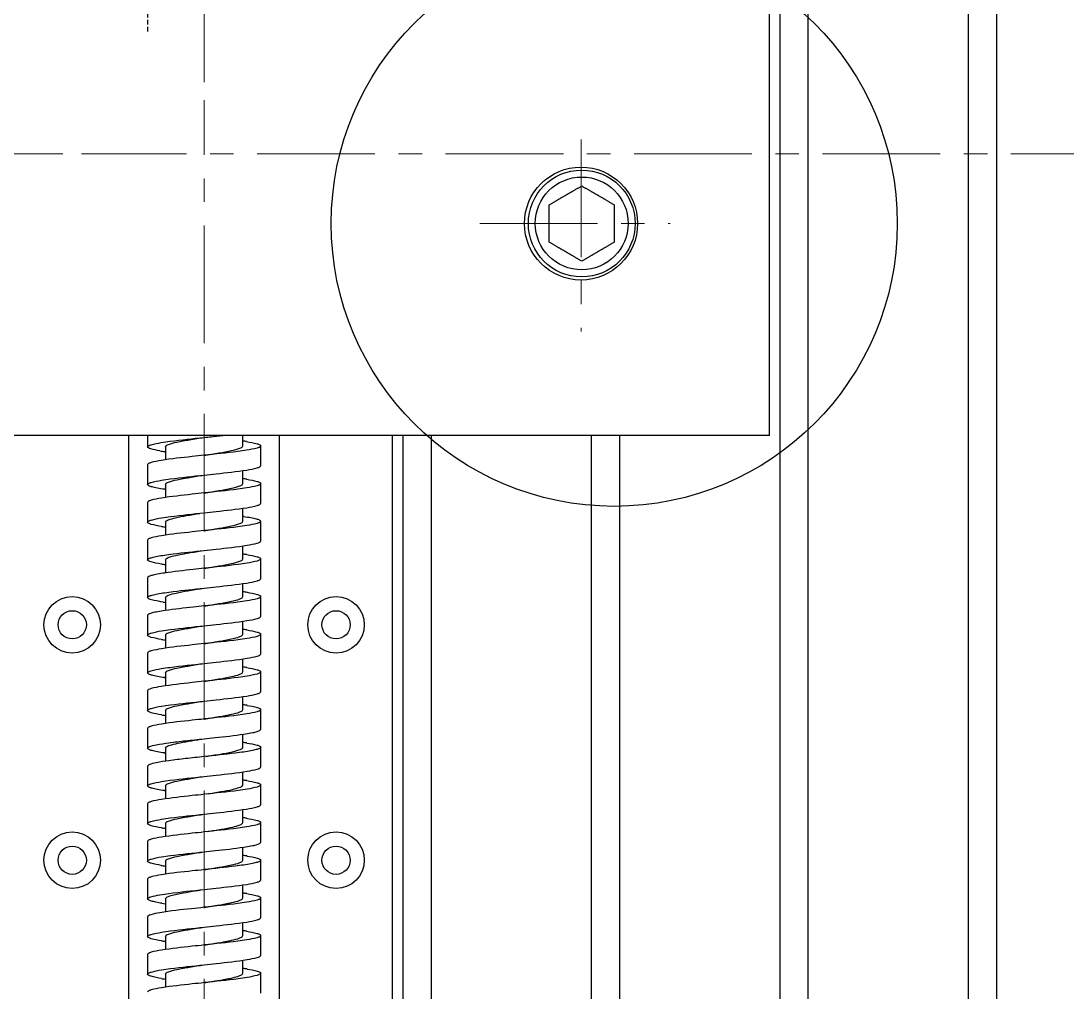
# Model space of a CAD drawing. Header units: inches. Extents: x -8900 to -5053, y -1814 to -15.
# Drawn here: x -8453.8 to -8342.7, y -1438.3 to -1335.1 of the extents above; entities that cross this region are included whole.
import ezdxf

# ---------------------------------------------------------------- set-up
doc = ezdxf.new("R2010")
doc.units = ezdxf.units.IN
doc.header["$LTSCALE"] = 2
doc.header["$MEASUREMENT"] = 0
doc.linetypes.add('CENTER', pattern=[2, 1.25, -0.25, 0.25, -0.25])
doc.linetypes.add('HIDDEN', pattern=[0.375, 0.25, -0.125])
doc.layers.add('02___PRT_ALL_AXES', color=7, linetype='Continuous')
doc.layers.add('duong tam', color=1, linetype='CENTER', lineweight=20)

msp = doc.modelspace()

# ---------------------------------------------------------------- linework, layer by layer
at = {"color": 7, "linetype": 'Continuous', "lineweight": 30}
for p, q in [((-8373.19, -1536.25), (-8373.19, -1162.25)), ((-8370.19, -1536.25), (-8370.19, -1162.25)), ((-8353.19, -1536.25), (-8353.19, -1162.25)), ((-8350.19, -1536.25), (-8350.19, -1162.25)), ((-8374.31, -1379.14), (-8374.31, -1334.14)), ((-8374.31, -1379.14), (-8504.31, -1379.14)), ((-8442.31, -1584.25), (-8442.31, -1379.14)), ((-8426.31, -1584.25), (-8426.31, -1379.14)), ((-8414.31, -1584.25), (-8414.31, -1379.14)), ((-8413.19, -1536.25), (-8413.19, -1379.14)), ((-8410.19, -1536.25), (-8410.19, -1379.14)), ((-8393.19, -1536.25), (-8393.19, -1379.14)), ((-8390.19, -1536.25), (-8390.19, -1379.14))]:
    msp.add_line(p, q, dxfattribs=at)
at = {"color": 7, "linetype": 'Continuous'}
for p, q in [((-8430.21, -1380.25), (-8430.21, -1379.14)), ((-8430.19, -1379.74), (-8430.19, -1379.14)), ((-8438.41, -1380.35), (-8438.41, -1381.74)), ((-8430.21, -1384.25), (-8430.21, -1382.87)), ((-8430.19, -1383.74), (-8430.19, -1382.87)), ((-8438.41, -1384.35), (-8438.41, -1385.74)), ((-8430.21, -1388.25), (-8430.21, -1386.87)), ((-8430.19, -1387.74), (-8430.19, -1386.87)), ((-8438.41, -1388.35), (-8438.41, -1389.74)), ((-8430.21, -1392.25), (-8430.21, -1390.87)), ((-8430.19, -1391.74), (-8430.19, -1390.87)), ((-8438.41, -1392.35), (-8438.41, -1393.74)), ((-8430.21, -1396.25), (-8430.21, -1394.87)), ((-8430.19, -1395.74), (-8430.19, -1394.87)), ((-8440.16, -1396.49), (-8440.31, -1396.35)), ((-8438.41, -1396.35), (-8438.41, -1397.73)), ((-8430.21, -1400.25), (-8430.21, -1398.87)), ((-8430.19, -1399.74), (-8430.19, -1398.87)), ((-8438.41, -1400.35), (-8438.41, -1401.74)), ((-8430.21, -1404.25), (-8430.21, -1402.87)), ((-8430.19, -1403.74), (-8430.19, -1402.87)), ((-8438.41, -1404.35), (-8438.41, -1405.74)), ((-8430.21, -1408.25), (-8430.21, -1406.87)), ((-8430.19, -1407.74), (-8430.19, -1406.87)), ((-8438.41, -1408.35), (-8438.41, -1409.74)), ((-8430.21, -1412.25), (-8430.21, -1410.87)), ((-8430.19, -1411.74), (-8430.19, -1410.86)), ((-8440.31, -1412.35), (-8440.16, -1412.21)), ((-8438.41, -1412.35), (-8438.3, -1412.21)), ((-8438.41, -1412.35), (-8438.41, -1413.73)), ((-8440.16, -1414.11), (-8440.31, -1414.25)), ((-8430.21, -1416.25), (-8430.21, -1414.87)), ((-8430.19, -1415.74), (-8430.19, -1414.87)), ((-8438.41, -1416.35), (-8438.41, -1417.74)), ((-8430.21, -1420.25), (-8430.21, -1418.87)), ((-8430.19, -1419.74), (-8430.19, -1418.87)), ((-8438.41, -1420.35), (-8438.41, -1421.74)), ((-8430.21, -1424.25), (-8430.21, -1422.87)), ((-8430.19, -1423.74), (-8430.19, -1422.86)), ((-8438.41, -1424.35), (-8438.41, -1425.74)), ((-8430.21, -1428.25), (-8430.21, -1426.87)), ((-8430.19, -1427.74), (-8430.19, -1426.87)), ((-8438.41, -1428.35), (-8438.41, -1429.73)), ((-8430.21, -1432.25), (-8430.21, -1430.87)), ((-8430.19, -1431.74), (-8430.19, -1430.87)), ((-8438.41, -1432.35), (-8438.41, -1433.74)), ((-8430.21, -1436.25), (-8430.21, -1434.87)), ((-8430.19, -1435.74), (-8430.19, -1434.86)), ((-8438.41, -1436.35), (-8438.41, -1437.74))]:
    msp.add_line(p, q, dxfattribs=at)
at = {"color": 7, "linetype": 'Continuous', "lineweight": 30}
for centre, radius in [((-8394.31, -1356.64), 6), ((-8394.23, -1356.63), 5.67), ((-8394.23, -1356.63), 4.93)]:
    msp.add_circle(centre, radius, dxfattribs=at)
at = {"color": 7, "linetype": 'Continuous'}
for centre, radius, start, end in [((-8434.07, -1406.44), 26.99, 80.9118, 81.6937), ((-8435.1, -1357.75), 23.36, 260.3923, 261.5669), ((-8433.93, -1350.05), 31.14, 261.5175, 261.652), ((-8434.01, -1410.03), 26.58, 80.8436, 81.6939), ((-8433.93, -1354.02), 31.17, 261.5308, 261.66), ((-8434.68, -1418.55), 31.14, 81.5278, 81.6583), ((-8434.59, -1362.46), 26.69, 260.8624, 261.694), ((-8434, -1417.96), 26.5, 80.8307, 81.6946), ((-8434.7, -1367.23), 25.9, 260.7248, 261.6985), ((-8433.95, -1421.65), 26.18, 80.7747, 81.6973), ((-8434.23, -1368.1), 29.07, 261.2238, 261.6979), ((-8434.02, -1426.09), 26.64, 80.8537, 81.6943), ((-8434.58, -1374.38), 26.77, 260.8746, 261.6943), ((-8434.01, -1430.03), 26.58, 80.8434, 81.6944), ((-8433.92, -1374.01), 31.19, 261.5313, 261.6612), ((-8433.96, -1433.73), 26.27, 80.7902, 81.6966), ((-8434.59, -1382.49), 26.66, 260.8573, 261.6942), ((-8434.01, -1438.02), 26.56, 80.8415, 81.6936), ((-8433.94, -1382.12), 31.08, 261.5233, 261.6561), ((-8434.02, -1442.13), 26.67, 80.8589, 81.6942), ((-8433.93, -1386.04), 31.15, 261.5279, 261.6589), ((-8434.05, -1446.29), 26.84, 80.8853, 81.6947), ((-8434.6, -1394.53), 26.61, 260.85, 261.6942), ((-8433.96, -1449.73), 26.27, 80.7921, 81.6945), ((-8434.66, -1398.91), 26.23, 260.7847, 261.6944), ((-8434.03, -1454.18), 26.72, 80.8678, 81.6941), ((-8434.49, -1401.79), 27.36, 260.9717, 261.6936), ((-8434.04, -1458.24), 26.79, 80.8778, 81.6944), ((-8434.6, -1406.52), 26.62, 260.8516, 261.6943), ((-8433.92, -1461.45), 25.99, 80.7423, 81.6958), ((-8434.63, -1410.74), 26.41, 260.815, 261.694)]:
    msp.add_arc(centre, radius, start, end, dxfattribs=at)
at = {"color": 7, "linetype": 'Continuous', "lineweight": 30}
for points, weights in [([(-8395.96, -1353.64), (-8395.16, -1353.18), (-8394.23, -1352.65)], [1, 1.04314139574, 1.01001874936]), ([(-8394.23, -1352.65), (-8393.3, -1353.18), (-8392.5, -1353.64)], [1.01001874936, 1.04314139574, 1]), ([(-8397.68, -1354.64), (-8396.76, -1354.1), (-8395.96, -1353.64)], [1.01001874936, 1.04314139574, 1]), ([(-8392.5, -1353.64), (-8391.7, -1354.1), (-8390.78, -1354.64)], [1, 1.04314139574, 1.01001874936]), ([(-8397.68, -1356.63), (-8397.68, -1355.71), (-8397.68, -1354.64)], [1, 1.04314139574, 1.01001874936]), ([(-8390.78, -1354.64), (-8390.78, -1355.71), (-8390.78, -1356.63)], [1.01001874936, 1.04314139574, 1]), ([(-8397.68, -1358.63), (-8397.68, -1357.56), (-8397.68, -1356.63)], [1.01001874936, 1.04314139574, 1]), ([(-8390.78, -1356.63), (-8390.78, -1357.56), (-8390.78, -1358.63)], [1, 1.04314139574, 1.01001874936]), ([(-8395.96, -1359.62), (-8396.76, -1359.16), (-8397.68, -1358.63)], [1, 1.04314139574, 1.01001874936]), ([(-8390.78, -1358.63), (-8391.7, -1359.16), (-8392.5, -1359.62)], [1.01001874936, 1.04314139574, 1]), ([(-8394.23, -1360.62), (-8395.16, -1360.09), (-8395.96, -1359.62)], [1.01001874936, 1.04314139574, 1]), ([(-8392.5, -1359.62), (-8393.3, -1360.09), (-8394.23, -1360.62)], [1, 1.04314139574, 1.01001874936])]:
    msp.add_rational_spline(points, weights, degree=2, dxfattribs=at)
at = {"color": 7, "linetype": 'Continuous'}
for points, knots in [([(-8440.31, -1380.35), (-8440.31, -1380.3), (-8440.16, -1380.19), (-8439.69, -1380.05), (-8439.22, -1379.96), (-8438.86, -1379.9)], [0, 0, 0, 0, 0.095037, 0.290045, 1, 1, 1, 1]), ([(-8438.86, -1379.9), (-8438.54, -1379.85), (-8437.03, -1379.63), (-8435.51, -1379.48), (-8434.31, -1379.35)], [0, 0, 0, 0, 0.20725, 1, 1, 1, 1]), ([(-8438.41, -1380.35), (-8438.41, -1380.3), (-8438.3, -1380.18), (-8437.9, -1380.01), (-8437.06, -1379.81), (-8435.8, -1379.58), (-8434.83, -1379.43), (-8434.31, -1379.35)], [0, 0, 0, 0, 0.034563, 0.096395, 0.312226, 0.628606, 1, 1, 1, 1]), ([(-8434.31, -1379.35), (-8433.8, -1379.3), (-8433.14, -1379.23), (-8432.48, -1379.15), (-8432.32, -1379.14)], [0, 0, 0, 0, 0.756057, 1, 1, 1, 1]), ([(-8429.81, -1379.79), (-8429.43, -1379.85), (-8428.94, -1379.94), (-8428.46, -1380.09), (-8428.31, -1380.2), (-8428.31, -1380.25)], [0, 0, 0, 0, 0.710398, 0.90557, 1, 1, 1, 1]), ([(-8439, -1380.78), (-8439.32, -1380.72), (-8439.75, -1380.64), (-8440.18, -1380.5), (-8440.31, -1380.4), (-8440.31, -1380.35)], [0, 0, 0, 0, 0.708218, 0.902897, 1, 1, 1, 1]), ([(-8434.31, -1381.25), (-8433.78, -1381.17), (-8432.81, -1381.02), (-8431.55, -1380.8), (-8430.71, -1380.59), (-8430.31, -1380.42), (-8430.21, -1380.3), (-8430.21, -1380.25)], [0, 0, 0, 0, 0.371388, 0.687763, 0.903592, 0.965442, 1, 1, 1, 1]), ([(-8429.8, -1380.71), (-8430.11, -1380.76), (-8431.61, -1380.97), (-8433.11, -1381.12), (-8434.31, -1381.25)], [0, 0, 0, 0, 0.208357, 1, 1, 1, 1]), ([(-8428.31, -1380.25), (-8428.31, -1380.3), (-8428.46, -1380.41), (-8428.93, -1380.56), (-8429.42, -1380.65), (-8429.8, -1380.71)], [0, 0, 0, 0, 0.094433, 0.289509, 1, 1, 1, 1]), ([(-8438.86, -1381.8), (-8439.22, -1381.86), (-8439.69, -1381.95), (-8440.16, -1382.09), (-8440.31, -1382.2), (-8440.31, -1382.25)], [0, 0, 0, 0, 0.709955, 0.904963, 1, 1, 1, 1]), ([(-8434.31, -1381.25), (-8434.73, -1381.3), (-8436.25, -1381.46), (-8437.77, -1381.62), (-8438.86, -1381.8)], [0, 0, 0, 0, 0.281053, 1, 1, 1, 1]), ([(-8438.85, -1383.9), (-8438.53, -1383.85), (-8437.02, -1383.63), (-8435.51, -1383.48), (-8434.31, -1383.35)], [0, 0, 0, 0, 0.207579, 1, 1, 1, 1]), ([(-8438.41, -1384.35), (-8438.41, -1384.3), (-8438.3, -1384.18), (-8437.9, -1384.01), (-8437.06, -1383.81), (-8435.8, -1383.58), (-8434.83, -1383.43), (-8434.31, -1383.35)], [0, 0, 0, 0, 0.034553, 0.096397, 0.312223, 0.628606, 1, 1, 1, 1]), ([(-8434.31, -1383.35), (-8433.88, -1383.31), (-8432.37, -1383.14), (-8430.86, -1382.98), (-8429.78, -1382.81)], [0, 0, 0, 0, 0.280512, 1, 1, 1, 1]), ([(-8429.78, -1382.81), (-8429.41, -1382.75), (-8428.93, -1382.66), (-8428.45, -1382.51), (-8428.31, -1382.4), (-8428.31, -1382.35)], [0, 0, 0, 0, 0.710057, 0.905185, 1, 1, 1, 1]), ([(-8440.31, -1384.35), (-8440.31, -1384.3), (-8440.16, -1384.19), (-8439.69, -1384.05), (-8439.21, -1383.96), (-8438.85, -1383.9)], [0, 0, 0, 0, 0.094855, 0.289841, 1, 1, 1, 1]), ([(-8438.52, -1384.86), (-8438.77, -1384.82), (-8439.21, -1384.75), (-8439.78, -1384.62), (-8440.12, -1384.53), (-8440.31, -1384.41), (-8440.31, -1384.35)], [0, 0, 0, 0, 0.407092, 0.713069, 0.908783, 1, 1, 1, 1]), ([(-8434.31, -1385.25), (-8433.78, -1385.17), (-8432.81, -1385.02), (-8431.55, -1384.8), (-8430.71, -1384.59), (-8430.31, -1384.42), (-8430.21, -1384.3), (-8430.21, -1384.25)], [0, 0, 0, 0, 0.371387, 0.687759, 0.903585, 0.965447, 1, 1, 1, 1]), ([(-8429.78, -1383.8), (-8429.41, -1383.85), (-8428.93, -1383.95), (-8428.45, -1384.09), (-8428.31, -1384.2), (-8428.31, -1384.25)], [0, 0, 0, 0, 0.71045, 0.905419, 1, 1, 1, 1]), ([(-8428.31, -1384.25), (-8428.31, -1384.3), (-8428.45, -1384.41), (-8428.93, -1384.56), (-8429.41, -1384.65), (-8429.78, -1384.71)], [0, 0, 0, 0, 0.094815, 0.289943, 1, 1, 1, 1]), ([(-8434.31, -1385.25), (-8434.73, -1385.3), (-8436.25, -1385.46), (-8437.76, -1385.62), (-8438.85, -1385.8)], [0, 0, 0, 0, 0.280824, 1, 1, 1, 1]), ([(-8429.78, -1384.71), (-8430.09, -1384.76), (-8431.6, -1384.97), (-8433.11, -1385.12), (-8434.31, -1385.25)], [0, 0, 0, 0, 0.208016, 1, 1, 1, 1]), ([(-8438.85, -1385.8), (-8439.21, -1385.86), (-8439.69, -1385.95), (-8440.16, -1386.09), (-8440.31, -1386.2), (-8440.31, -1386.25)], [0, 0, 0, 0, 0.710159, 0.905145, 1, 1, 1, 1]), ([(-8429.79, -1386.81), (-8429.42, -1386.75), (-8428.93, -1386.66), (-8428.45, -1386.51), (-8428.31, -1386.4), (-8428.31, -1386.35)], [0, 0, 0, 0, 0.710469, 0.905485, 1, 1, 1, 1]), ([(-8438.83, -1387.89), (-8438.51, -1387.84), (-8437.01, -1387.63), (-8435.5, -1387.48), (-8434.31, -1387.35)], [0, 0, 0, 0, 0.208132, 1, 1, 1, 1]), ([(-8438.41, -1388.35), (-8438.41, -1388.23), (-8437.94, -1388.03), (-8437.26, -1387.85), (-8436.08, -1387.63), (-8435.22, -1387.49), (-8434.75, -1387.42)], [0, 0, 0, 0, 0.093546, 0.306024, 0.621162, 1, 1, 1, 1]), ([(-8434.31, -1387.35), (-8433.88, -1387.31), (-8432.37, -1387.14), (-8430.87, -1386.98), (-8429.79, -1386.81)], [0, 0, 0, 0, 0.280388, 1, 1, 1, 1]), ([(-8430.09, -1387.75), (-8429.84, -1387.78), (-8429.4, -1387.85), (-8428.83, -1387.98), (-8428.5, -1388.07), (-8428.31, -1388.19), (-8428.31, -1388.25)], [0, 0, 0, 0, 0.40705, 0.713001, 0.908728, 1, 1, 1, 1]), ([(-8440.31, -1388.35), (-8440.31, -1388.3), (-8440.16, -1388.19), (-8439.68, -1388.05), (-8439.19, -1387.95), (-8438.83, -1387.89)], [0, 0, 0, 0, 0.094752, 0.289894, 1, 1, 1, 1]), ([(-8438.83, -1388.81), (-8439.19, -1388.75), (-8439.68, -1388.66), (-8440.16, -1388.51), (-8440.31, -1388.4), (-8440.31, -1388.35)], [0, 0, 0, 0, 0.710515, 0.905512, 1, 1, 1, 1]), ([(-8434.31, -1389.25), (-8433.78, -1389.17), (-8432.81, -1389.02), (-8431.55, -1388.8), (-8430.71, -1388.59), (-8430.31, -1388.42), (-8430.21, -1388.3), (-8430.21, -1388.25)], [0, 0, 0, 0, 0.371387, 0.687756, 0.90358, 0.965455, 1, 1, 1, 1]), ([(-8429.79, -1388.71), (-8430.1, -1388.76), (-8431.6, -1388.97), (-8433.11, -1389.12), (-8434.31, -1389.25)], [0, 0, 0, 0, 0.208178, 1, 1, 1, 1]), ([(-8428.31, -1388.25), (-8428.31, -1388.3), (-8428.45, -1388.41), (-8428.93, -1388.56), (-8429.42, -1388.65), (-8429.79, -1388.71)], [0, 0, 0, 0, 0.094515, 0.289531, 1, 1, 1, 1]), ([(-8438.83, -1389.79), (-8439.19, -1389.85), (-8439.68, -1389.95), (-8440.16, -1390.09), (-8440.31, -1390.2), (-8440.31, -1390.25)], [0, 0, 0, 0, 0.710106, 0.905248, 1, 1, 1, 1]), ([(-8434.31, -1389.25), (-8434.73, -1389.3), (-8436.24, -1389.46), (-8437.75, -1389.62), (-8438.83, -1389.79)], [0, 0, 0, 0, 0.280426, 1, 1, 1, 1]), ([(-8434.31, -1391.35), (-8433.88, -1391.31), (-8432.36, -1391.14), (-8430.84, -1390.98), (-8429.75, -1390.8)], [0, 0, 0, 0, 0.281078, 1, 1, 1, 1]), ([(-8429.75, -1390.8), (-8429.39, -1390.74), (-8428.92, -1390.65), (-8428.45, -1390.51), (-8428.31, -1390.4), (-8428.31, -1390.35)], [0, 0, 0, 0, 0.709972, 0.904953, 1, 1, 1, 1]), ([(-8440.31, -1392.35), (-8440.31, -1392.29), (-8440.12, -1392.17), (-8439.78, -1392.08), (-8439.21, -1391.95), (-8438.77, -1391.88), (-8438.52, -1391.85)], [0, 0, 0, 0, 0.091169, 0.286887, 0.592892, 1, 1, 1, 1]), ([(-8438.52, -1391.85), (-8438.21, -1391.8), (-8436.81, -1391.61), (-8435.41, -1391.47), (-8434.31, -1391.35)], [0, 0, 0, 0, 0.215518, 1, 1, 1, 1]), ([(-8438.41, -1392.35), (-8438.41, -1392.23), (-8437.92, -1392.02), (-8437.22, -1391.85), (-8436.01, -1391.62), (-8435.13, -1391.48), (-8434.64, -1391.4)], [0, 0, 0, 0, 0.093544, 0.306917, 0.622567, 1, 1, 1, 1]), ([(-8434.31, -1393.25), (-8433.78, -1393.17), (-8432.81, -1393.02), (-8431.55, -1392.8), (-8430.71, -1392.59), (-8430.31, -1392.42), (-8430.21, -1392.3), (-8430.21, -1392.25)], [0, 0, 0, 0, 0.371388, 0.687756, 0.903576, 0.965464, 1, 1, 1, 1]), ([(-8429.77, -1391.8), (-8429.41, -1391.86), (-8428.93, -1391.95), (-8428.45, -1392.09), (-8428.31, -1392.2), (-8428.31, -1392.25)], [0, 0, 0, 0, 0.710177, 0.905206, 1, 1, 1, 1]), ([(-8428.31, -1392.25), (-8428.31, -1392.3), (-8428.45, -1392.41), (-8428.92, -1392.55), (-8429.39, -1392.64), (-8429.75, -1392.7)], [0, 0, 0, 0, 0.095047, 0.290028, 1, 1, 1, 1]), ([(-8438.88, -1392.8), (-8439.24, -1392.74), (-8439.7, -1392.65), (-8440.16, -1392.51), (-8440.31, -1392.4), (-8440.31, -1392.35)], [0, 0, 0, 0, 0.709677, 0.90463, 1, 1, 1, 1]), ([(-8434.31, -1393.25), (-8434.69, -1393.29), (-8436.1, -1393.44), (-8437.5, -1393.6), (-8438.52, -1393.75)], [0, 0, 0, 0, 0.274853, 1, 1, 1, 1]), ([(-8429.75, -1392.7), (-8430.07, -1392.75), (-8431.58, -1392.97), (-8433.1, -1393.12), (-8434.31, -1393.25)], [0, 0, 0, 0, 0.207232, 1, 1, 1, 1]), ([(-8438.52, -1393.75), (-8438.77, -1393.78), (-8439.21, -1393.85), (-8439.78, -1393.98), (-8440.12, -1394.07), (-8440.31, -1394.19), (-8440.31, -1394.25)], [0, 0, 0, 0, 0.407108, 0.713113, 0.908831, 1, 1, 1, 1]), ([(-8429.78, -1394.81), (-8429.41, -1394.75), (-8428.93, -1394.66), (-8428.45, -1394.51), (-8428.31, -1394.4), (-8428.31, -1394.35)], [0, 0, 0, 0, 0.710206, 0.905238, 1, 1, 1, 1]), ([(-8438.5, -1395.84), (-8438.2, -1395.8), (-8436.8, -1395.61), (-8435.4, -1395.47), (-8434.31, -1395.35)], [0, 0, 0, 0, 0.215958, 1, 1, 1, 1]), ([(-8438.41, -1396.35), (-8438.41, -1396.23), (-8437.91, -1396.02), (-8437.19, -1395.84), (-8435.94, -1395.61), (-8435.04, -1395.46), (-8434.54, -1395.39)], [0, 0, 0, 0, 0.093597, 0.307914, 0.62406, 1, 1, 1, 1]), ([(-8434.31, -1395.35), (-8433.88, -1395.31), (-8432.37, -1395.14), (-8430.86, -1394.98), (-8429.78, -1394.81)], [0, 0, 0, 0, 0.280641, 1, 1, 1, 1]), ([(-8440.31, -1396.35), (-8440.31, -1396.29), (-8440.11, -1396.17), (-8439.78, -1396.08), (-8439.2, -1395.95), (-8438.75, -1395.88), (-8438.5, -1395.84)], [0, 0, 0, 0, 0.090996, 0.286788, 0.592888, 1, 1, 1, 1]), ([(-8438.67, -1396.83), (-8438.98, -1396.78), (-8439.48, -1396.7), (-8439.98, -1396.58), (-8440.16, -1396.49)], [0, 0, 0, 0, 0.618767, 1, 1, 1, 1]), ([(-8434.31, -1397.25), (-8433.78, -1397.17), (-8432.81, -1397.02), (-8431.55, -1396.8), (-8430.71, -1396.59), (-8430.31, -1396.42), (-8430.21, -1396.3), (-8430.21, -1396.25)], [0, 0, 0, 0, 0.37139, 0.687757, 0.903574, 0.965472, 1, 1, 1, 1]), ([(-8429.78, -1396.71), (-8430.09, -1396.76), (-8431.59, -1396.97), (-8433.11, -1397.12), (-8434.31, -1397.25)], [0, 0, 0, 0, 0.207841, 1, 1, 1, 1]), ([(-8428.31, -1396.25), (-8428.31, -1396.3), (-8428.45, -1396.41), (-8428.93, -1396.56), (-8429.41, -1396.65), (-8429.78, -1396.71)], [0, 0, 0, 0, 0.094762, 0.289794, 1, 1, 1, 1]), ([(-8429.75, -1395.8), (-8429.39, -1395.86), (-8428.92, -1395.95), (-8428.45, -1396.09), (-8428.31, -1396.2), (-8428.31, -1396.25)], [0, 0, 0, 0, 0.709933, 0.904911, 1, 1, 1, 1]), ([(-8438.45, -1397.74), (-8438.71, -1397.77), (-8439.17, -1397.84), (-8439.76, -1397.97), (-8440.11, -1398.07), (-8440.31, -1398.19), (-8440.31, -1398.25)], [0, 0, 0, 0, 0.407115, 0.713514, 0.909462, 1, 1, 1, 1]), ([(-8434.31, -1397.25), (-8434.68, -1397.29), (-8436.07, -1397.44), (-8437.45, -1397.59), (-8438.45, -1397.74)], [0, 0, 0, 0, 0.273833, 1, 1, 1, 1]), ([(-8434.31, -1399.35), (-8433.88, -1399.31), (-8432.36, -1399.14), (-8430.85, -1398.98), (-8429.76, -1398.8)], [0, 0, 0, 0, 0.280883, 1, 1, 1, 1]), ([(-8429.76, -1398.8), (-8429.4, -1398.75), (-8428.92, -1398.65), (-8428.45, -1398.51), (-8428.31, -1398.4), (-8428.31, -1398.35)], [0, 0, 0, 0, 0.710233, 0.905177, 1, 1, 1, 1]), ([(-8440.31, -1400.35), (-8440.31, -1400.3), (-8440.16, -1400.19), (-8439.68, -1400.04), (-8439.19, -1399.95), (-8438.82, -1399.89)], [0, 0, 0, 0, 0.094665, 0.289818, 1, 1, 1, 1]), ([(-8438.82, -1399.89), (-8438.51, -1399.84), (-8437.01, -1399.63), (-8435.5, -1399.48), (-8434.31, -1399.35)], [0, 0, 0, 0, 0.208282, 1, 1, 1, 1]), ([(-8438.41, -1400.35), (-8438.41, -1400.3), (-8438.3, -1400.18), (-8437.9, -1400.01), (-8437.06, -1399.81), (-8435.8, -1399.58), (-8434.83, -1399.43), (-8434.31, -1399.35)], [0, 0, 0, 0, 0.034524, 0.096415, 0.312226, 0.6286, 1, 1, 1, 1]), ([(-8429.78, -1399.79), (-8429.41, -1399.85), (-8428.93, -1399.95), (-8428.45, -1400.09), (-8428.31, -1400.2), (-8428.31, -1400.25)], [0, 0, 0, 0, 0.710115, 0.905224, 1, 1, 1, 1]), ([(-8438.82, -1400.81), (-8439.19, -1400.75), (-8439.68, -1400.66), (-8440.16, -1400.51), (-8440.31, -1400.4), (-8440.31, -1400.35)], [0, 0, 0, 0, 0.71054, 0.905562, 1, 1, 1, 1]), ([(-8434.31, -1401.25), (-8433.78, -1401.17), (-8432.81, -1401.02), (-8431.55, -1400.8), (-8430.71, -1400.59), (-8430.31, -1400.42), (-8430.21, -1400.3), (-8430.21, -1400.25)], [0, 0, 0, 0, 0.371393, 0.68776, 0.903574, 0.965478, 1, 1, 1, 1]), ([(-8429.76, -1400.7), (-8430.08, -1400.76), (-8431.59, -1400.97), (-8433.1, -1401.12), (-8434.31, -1401.25)], [0, 0, 0, 0, 0.207515, 1, 1, 1, 1]), ([(-8428.31, -1400.25), (-8428.31, -1400.3), (-8428.45, -1400.41), (-8428.92, -1400.55), (-8429.4, -1400.65), (-8429.76, -1400.7)], [0, 0, 0, 0, 0.094823, 0.289767, 1, 1, 1, 1]), ([(-8438.82, -1401.79), (-8439.19, -1401.85), (-8439.68, -1401.94), (-8440.16, -1402.09), (-8440.31, -1402.2), (-8440.31, -1402.25)], [0, 0, 0, 0, 0.710182, 0.905335, 1, 1, 1, 1]), ([(-8434.31, -1401.25), (-8434.73, -1401.3), (-8436.23, -1401.46), (-8437.74, -1401.62), (-8438.82, -1401.79)], [0, 0, 0, 0, 0.280314, 1, 1, 1, 1]), ([(-8438.87, -1403.9), (-8438.56, -1403.85), (-8437.04, -1403.64), (-8435.51, -1403.48), (-8434.31, -1403.35)], [0, 0, 0, 0, 0.206946, 1, 1, 1, 1]), ([(-8438.41, -1404.35), (-8438.41, -1404.3), (-8438.3, -1404.18), (-8437.9, -1404.01), (-8437.06, -1403.81), (-8435.8, -1403.58), (-8434.83, -1403.43), (-8434.31, -1403.35)], [0, 0, 0, 0, 0.034521, 0.096421, 0.312232, 0.628602, 1, 1, 1, 1]), ([(-8434.31, -1403.35), (-8433.88, -1403.31), (-8432.36, -1403.14), (-8430.83, -1402.98), (-8429.75, -1402.8)], [0, 0, 0, 0, 0.281246, 1, 1, 1, 1]), ([(-8429.75, -1402.8), (-8429.39, -1402.74), (-8428.91, -1402.65), (-8428.45, -1402.51), (-8428.31, -1402.4), (-8428.31, -1402.35)], [0, 0, 0, 0, 0.709866, 0.904834, 1, 1, 1, 1]), ([(-8440.31, -1404.35), (-8440.31, -1404.3), (-8440.16, -1404.19), (-8439.7, -1404.05), (-8439.23, -1403.96), (-8438.87, -1403.9)], [0, 0, 0, 0, 0.095203, 0.29018, 1, 1, 1, 1]), ([(-8438.52, -1404.86), (-8438.77, -1404.82), (-8439.21, -1404.75), (-8439.78, -1404.62), (-8440.12, -1404.53), (-8440.31, -1404.41), (-8440.31, -1404.35)], [0, 0, 0, 0, 0.407121, 0.713115, 0.908823, 1, 1, 1, 1]), ([(-8434.31, -1405.25), (-8433.78, -1405.17), (-8432.81, -1405.02), (-8431.55, -1404.8), (-8430.71, -1404.59), (-8430.31, -1404.42), (-8430.21, -1404.3), (-8430.21, -1404.25)], [0, 0, 0, 0, 0.371396, 0.687765, 0.903576, 0.96548, 1, 1, 1, 1]), ([(-8429.78, -1403.8), (-8429.41, -1403.85), (-8428.93, -1403.95), (-8428.45, -1404.09), (-8428.31, -1404.2), (-8428.31, -1404.25)], [0, 0, 0, 0, 0.710236, 0.905276, 1, 1, 1, 1]), ([(-8428.31, -1404.25), (-8428.31, -1404.3), (-8428.45, -1404.41), (-8428.91, -1404.55), (-8429.39, -1404.64), (-8429.75, -1404.7)], [0, 0, 0, 0, 0.095166, 0.290134, 1, 1, 1, 1]), ([(-8434.31, -1405.25), (-8434.73, -1405.3), (-8436.26, -1405.46), (-8437.78, -1405.62), (-8438.87, -1405.8)], [0, 0, 0, 0, 0.281282, 1, 1, 1, 1]), ([(-8429.75, -1404.7), (-8430.06, -1404.75), (-8431.57, -1404.97), (-8433.1, -1405.12), (-8434.31, -1405.25)], [0, 0, 0, 0, 0.207002, 1, 1, 1, 1]), ([(-8438.87, -1405.8), (-8439.23, -1405.86), (-8439.7, -1405.95), (-8440.16, -1406.09), (-8440.31, -1406.2), (-8440.31, -1406.25)], [0, 0, 0, 0, 0.70982, 0.904797, 1, 1, 1, 1]), ([(-8429.77, -1406.81), (-8429.41, -1406.75), (-8428.92, -1406.66), (-8428.45, -1406.51), (-8428.31, -1406.4), (-8428.31, -1406.35)], [0, 0, 0, 0, 0.710146, 0.90517, 1, 1, 1, 1]), ([(-8438.83, -1407.89), (-8438.52, -1407.84), (-8437.01, -1407.63), (-8435.5, -1407.48), (-8434.31, -1407.35)], [0, 0, 0, 0, 0.208049, 1, 1, 1, 1]), ([(-8438.41, -1408.35), (-8438.41, -1408.3), (-8438.3, -1408.18), (-8437.9, -1408.01), (-8437.06, -1407.81), (-8435.8, -1407.58), (-8434.83, -1407.43), (-8434.31, -1407.35)], [0, 0, 0, 0, 0.034521, 0.096425, 0.312238, 0.628606, 1, 1, 1, 1]), ([(-8434.31, -1407.35), (-8433.88, -1407.31), (-8432.37, -1407.14), (-8430.85, -1406.98), (-8429.77, -1406.81)], [0, 0, 0, 0, 0.280734, 1, 1, 1, 1]), ([(-8429.76, -1407.8), (-8429.4, -1407.86), (-8428.92, -1407.95), (-8428.45, -1408.09), (-8428.31, -1408.2), (-8428.31, -1408.25)], [0, 0, 0, 0, 0.710016, 0.905001, 1, 1, 1, 1]), ([(-8440.31, -1408.35), (-8440.31, -1408.3), (-8440.16, -1408.19), (-8439.68, -1408.05), (-8439.2, -1407.95), (-8438.83, -1407.89)], [0, 0, 0, 0, 0.094518, 0.2895, 1, 1, 1, 1]), ([(-8438.83, -1408.81), (-8439.2, -1408.75), (-8439.68, -1408.66), (-8440.16, -1408.51), (-8440.31, -1408.4), (-8440.31, -1408.35)], [0, 0, 0, 0, 0.710072, 0.90521, 1, 1, 1, 1]), ([(-8434.31, -1409.25), (-8433.78, -1409.17), (-8432.81, -1409.02), (-8431.55, -1408.8), (-8430.71, -1408.59), (-8430.31, -1408.42), (-8430.21, -1408.3), (-8430.21, -1408.25)], [0, 0, 0, 0, 0.371399, 0.687771, 0.903582, 0.965478, 1, 1, 1, 1]), ([(-8429.77, -1408.71), (-8430.08, -1408.76), (-8431.59, -1408.97), (-8433.11, -1409.12), (-8434.31, -1409.25)], [0, 0, 0, 0, 0.207716, 1, 1, 1, 1]), ([(-8428.31, -1408.25), (-8428.31, -1408.3), (-8428.45, -1408.41), (-8428.92, -1408.56), (-8429.41, -1408.65), (-8429.77, -1408.71)], [0, 0, 0, 0, 0.09483, 0.289854, 1, 1, 1, 1]), ([(-8438.83, -1409.79), (-8439.2, -1409.85), (-8439.68, -1409.95), (-8440.16, -1410.09), (-8440.31, -1410.2), (-8440.31, -1410.25)], [0, 0, 0, 0, 0.7105, 0.905482, 1, 1, 1, 1]), ([(-8434.31, -1409.25), (-8434.73, -1409.3), (-8436.24, -1409.46), (-8437.75, -1409.62), (-8438.83, -1409.79)], [0, 0, 0, 0, 0.280488, 1, 1, 1, 1]), ([(-8434.31, -1411.35), (-8433.92, -1411.31), (-8432.51, -1411.16), (-8431.11, -1411.01), (-8430.09, -1410.86)], [0, 0, 0, 0, 0.274868, 1, 1, 1, 1]), ([(-8430.09, -1410.86), (-8429.84, -1410.82), (-8429.4, -1410.75), (-8428.83, -1410.62), (-8428.5, -1410.53), (-8428.31, -1410.41), (-8428.31, -1410.35)], [0, 0, 0, 0, 0.40707, 0.713033, 0.908753, 1, 1, 1, 1]), ([(-8440.16, -1412.21), (-8439.92, -1412.09), (-8439.2, -1411.95), (-8437.91, -1411.75), (-8436.21, -1411.55), (-8434.97, -1411.42), (-8434.31, -1411.35)], [0, 0, 0, 0, 0.13486, 0.36396, 0.663305, 1, 1, 1, 1]), ([(-8438.3, -1412.21), (-8438.15, -1412.1), (-8437.65, -1411.95), (-8436.77, -1411.75), (-8435.61, -1411.55), (-8434.76, -1411.42), (-8434.31, -1411.35)], [0, 0, 0, 0, 0.138453, 0.367744, 0.665592, 1, 1, 1, 1]), ([(-8434.12, -1413.22), (-8433.62, -1413.14), (-8432.7, -1413), (-8431.44, -1412.77), (-8430.71, -1412.59), (-8430.21, -1412.38), (-8430.21, -1412.25)], [0, 0, 0, 0, 0.375224, 0.691641, 0.906401, 1, 1, 1, 1]), ([(-8428.31, -1412.25), (-8428.31, -1412.31), (-8428.5, -1412.43), (-8428.83, -1412.52), (-8429.4, -1412.65), (-8429.84, -1412.72), (-8430.09, -1412.76)], [0, 0, 0, 0, 0.091247, 0.286967, 0.59293, 1, 1, 1, 1]), ([(-8429.78, -1411.8), (-8429.41, -1411.85), (-8428.93, -1411.95), (-8428.45, -1412.09), (-8428.31, -1412.2), (-8428.31, -1412.25)], [0, 0, 0, 0, 0.710332, 0.905334, 1, 1, 1, 1]), ([(-8438.52, -1412.86), (-8438.77, -1412.82), (-8439.21, -1412.75), (-8439.78, -1412.62), (-8440.12, -1412.53), (-8440.31, -1412.41), (-8440.31, -1412.35)], [0, 0, 0, 0, 0.406967, 0.712952, 0.908705, 1, 1, 1, 1]), ([(-8434.31, -1413.25), (-8434.97, -1413.32), (-8436.21, -1413.45), (-8437.91, -1413.65), (-8439.2, -1413.85), (-8439.92, -1413.99), (-8440.16, -1414.11)], [0, 0, 0, 0, 0.336695, 0.63604, 0.86514, 1, 1, 1, 1]), ([(-8430.09, -1412.76), (-8430.4, -1412.8), (-8431.8, -1412.99), (-8433.2, -1413.13), (-8434.31, -1413.25)], [0, 0, 0, 0, 0.215498, 1, 1, 1, 1]), ([(-8429.73, -1414.8), (-8429.38, -1414.74), (-8428.91, -1414.65), (-8428.45, -1414.51), (-8428.31, -1414.4), (-8428.31, -1414.35)], [0, 0, 0, 0, 0.709702, 0.904643, 1, 1, 1, 1]), ([(-8438.85, -1415.9), (-8438.53, -1415.85), (-8437.02, -1415.63), (-8435.51, -1415.48), (-8434.31, -1415.35)], [0, 0, 0, 0, 0.207528, 1, 1, 1, 1]), ([(-8438.41, -1416.35), (-8438.41, -1416.3), (-8438.3, -1416.18), (-8437.9, -1416.01), (-8437.06, -1415.81), (-8435.8, -1415.58), (-8434.83, -1415.43), (-8434.31, -1415.35)], [0, 0, 0, 0, 0.034532, 0.096425, 0.312244, 0.628611, 1, 1, 1, 1]), ([(-8434.31, -1415.35), (-8433.88, -1415.31), (-8432.35, -1415.14), (-8430.82, -1414.98), (-8429.73, -1414.8)], [0, 0, 0, 0, 0.281519, 1, 1, 1, 1]), ([(-8440.31, -1416.35), (-8440.31, -1416.3), (-8440.16, -1416.19), (-8439.69, -1416.05), (-8439.21, -1415.96), (-8438.85, -1415.9)], [0, 0, 0, 0, 0.094908, 0.289931, 1, 1, 1, 1]), ([(-8438.52, -1416.86), (-8438.77, -1416.82), (-8439.21, -1416.75), (-8439.78, -1416.62), (-8440.12, -1416.53), (-8440.31, -1416.41), (-8440.31, -1416.35)], [0, 0, 0, 0, 0.407141, 0.713122, 0.90881, 1, 1, 1, 1]), ([(-8429.73, -1416.7), (-8430.05, -1416.75), (-8431.57, -1416.97), (-8433.09, -1417.12), (-8434.31, -1417.25)], [0, 0, 0, 0, 0.206629, 1, 1, 1, 1]), ([(-8434.02, -1417.21), (-8433.53, -1417.13), (-8432.63, -1416.99), (-8431.4, -1416.76), (-8430.7, -1416.58), (-8430.21, -1416.38), (-8430.21, -1416.25)], [0, 0, 0, 0, 0.37671, 0.692616, 0.906445, 1, 1, 1, 1]), ([(-8429.78, -1415.79), (-8429.42, -1415.85), (-8428.93, -1415.95), (-8428.45, -1416.09), (-8428.31, -1416.2), (-8428.31, -1416.25)], [0, 0, 0, 0, 0.710297, 0.905357, 1, 1, 1, 1]), ([(-8428.31, -1416.25), (-8428.31, -1416.3), (-8428.45, -1416.41), (-8428.91, -1416.55), (-8429.38, -1416.64), (-8429.73, -1416.7)], [0, 0, 0, 0, 0.095357, 0.290298, 1, 1, 1, 1]), ([(-8438.85, -1417.8), (-8439.21, -1417.86), (-8439.69, -1417.95), (-8440.16, -1418.09), (-8440.31, -1418.2), (-8440.31, -1418.25)], [0, 0, 0, 0, 0.710069, 0.905092, 1, 1, 1, 1]), ([(-8434.31, -1417.25), (-8434.73, -1417.3), (-8436.25, -1417.46), (-8437.76, -1417.62), (-8438.85, -1417.8)], [0, 0, 0, 0, 0.280853, 1, 1, 1, 1]), ([(-8434.31, -1419.35), (-8433.88, -1419.31), (-8432.38, -1419.15), (-8430.88, -1418.98), (-8429.8, -1418.81)], [0, 0, 0, 0, 0.280133, 1, 1, 1, 1]), ([(-8429.8, -1418.81), (-8429.43, -1418.75), (-8428.94, -1418.66), (-8428.46, -1418.51), (-8428.31, -1418.4), (-8428.31, -1418.35)], [0, 0, 0, 0, 0.710308, 0.905479, 1, 1, 1, 1]), ([(-8440.31, -1420.35), (-8440.31, -1420.3), (-8440.16, -1420.19), (-8439.69, -1420.05), (-8439.2, -1419.96), (-8438.84, -1419.9)], [0, 0, 0, 0, 0.094625, 0.289587, 1, 1, 1, 1]), ([(-8438.84, -1419.9), (-8438.52, -1419.85), (-8437.02, -1419.63), (-8435.5, -1419.48), (-8434.31, -1419.35)], [0, 0, 0, 0, 0.207851, 1, 1, 1, 1]), ([(-8438.41, -1420.35), (-8438.41, -1420.3), (-8438.3, -1420.18), (-8437.9, -1420.01), (-8437.06, -1419.81), (-8435.8, -1419.58), (-8434.83, -1419.43), (-8434.31, -1419.35)], [0, 0, 0, 0, 0.034541, 0.096422, 0.312244, 0.628613, 1, 1, 1, 1]), ([(-8429.8, -1419.79), (-8429.42, -1419.85), (-8428.93, -1419.94), (-8428.46, -1420.09), (-8428.31, -1420.2), (-8428.31, -1420.25)], [0, 0, 0, 0, 0.710537, 0.905592, 1, 1, 1, 1]), ([(-8438.83, -1420.81), (-8439.2, -1420.75), (-8439.68, -1420.66), (-8440.16, -1420.51), (-8440.31, -1420.4), (-8440.31, -1420.35)], [0, 0, 0, 0, 0.710054, 0.905177, 1, 1, 1, 1]), ([(-8429.8, -1420.71), (-8430.11, -1420.76), (-8431.61, -1420.97), (-8433.12, -1421.12), (-8434.31, -1421.25)], [0, 0, 0, 0, 0.208527, 1, 1, 1, 1]), ([(-8433.92, -1421.19), (-8433.44, -1421.12), (-8432.56, -1420.98), (-8431.37, -1420.75), (-8430.68, -1420.58), (-8430.21, -1420.37), (-8430.21, -1420.25)], [0, 0, 0, 0, 0.378142, 0.693537, 0.906459, 1, 1, 1, 1]), ([(-8428.31, -1420.25), (-8428.31, -1420.3), (-8428.46, -1420.41), (-8428.94, -1420.56), (-8429.43, -1420.65), (-8429.8, -1420.71)], [0, 0, 0, 0, 0.094521, 0.289692, 1, 1, 1, 1]), ([(-8438.84, -1421.8), (-8439.2, -1421.86), (-8439.69, -1421.95), (-8440.16, -1422.09), (-8440.31, -1422.2), (-8440.31, -1422.25)], [0, 0, 0, 0, 0.710413, 0.905375, 1, 1, 1, 1]), ([(-8434.31, -1421.25), (-8434.73, -1421.3), (-8436.24, -1421.46), (-8437.76, -1421.62), (-8438.84, -1421.8)], [0, 0, 0, 0, 0.280635, 1, 1, 1, 1]), ([(-8438.83, -1423.89), (-8438.51, -1423.84), (-8437.01, -1423.63), (-8435.5, -1423.48), (-8434.31, -1423.35)], [0, 0, 0, 0, 0.208096, 1, 1, 1, 1]), ([(-8438.41, -1424.35), (-8438.41, -1424.3), (-8438.3, -1424.18), (-8437.9, -1424.01), (-8437.06, -1423.81), (-8435.8, -1423.58), (-8434.83, -1423.43), (-8434.31, -1423.35)], [0, 0, 0, 0, 0.034549, 0.096417, 0.312243, 0.628613, 1, 1, 1, 1]), ([(-8434.31, -1423.35), (-8433.92, -1423.31), (-8432.51, -1423.16), (-8431.11, -1423.01), (-8430.1, -1422.86)], [0, 0, 0, 0, 0.274849, 1, 1, 1, 1]), ([(-8430.1, -1422.86), (-8429.84, -1422.82), (-8429.4, -1422.75), (-8428.83, -1422.62), (-8428.5, -1422.53), (-8428.31, -1422.41), (-8428.31, -1422.35)], [0, 0, 0, 0, 0.407103, 0.713089, 0.908801, 1, 1, 1, 1]), ([(-8440.31, -1424.35), (-8440.31, -1424.3), (-8440.16, -1424.19), (-8439.68, -1424.05), (-8439.19, -1423.95), (-8438.83, -1423.89)], [0, 0, 0, 0, 0.094724, 0.289829, 1, 1, 1, 1]), ([(-8438.86, -1424.8), (-8439.22, -1424.74), (-8439.69, -1424.65), (-8440.16, -1424.51), (-8440.31, -1424.4), (-8440.31, -1424.35)], [0, 0, 0, 0, 0.710119, 0.905054, 1, 1, 1, 1]), ([(-8434.31, -1425.25), (-8433.78, -1425.17), (-8432.81, -1425.02), (-8431.55, -1424.8), (-8430.71, -1424.59), (-8430.31, -1424.42), (-8430.21, -1424.3), (-8430.21, -1424.25)], [0, 0, 0, 0, 0.371396, 0.68778, 0.903603, 0.96545, 1, 1, 1, 1]), ([(-8428.31, -1424.25), (-8428.31, -1424.31), (-8428.5, -1424.43), (-8428.83, -1424.52), (-8429.4, -1424.65), (-8429.84, -1424.72), (-8430.1, -1424.76)], [0, 0, 0, 0, 0.091199, 0.286911, 0.592897, 1, 1, 1, 1]), ([(-8429.76, -1423.8), (-8429.4, -1423.86), (-8428.92, -1423.95), (-8428.45, -1424.09), (-8428.31, -1424.2), (-8428.31, -1424.25)], [0, 0, 0, 0, 0.710055, 0.905032, 1, 1, 1, 1]), ([(-8434.31, -1425.25), (-8434.73, -1425.3), (-8436.24, -1425.46), (-8437.75, -1425.62), (-8438.83, -1425.79)], [0, 0, 0, 0, 0.280449, 1, 1, 1, 1]), ([(-8430.1, -1424.76), (-8430.4, -1424.8), (-8431.8, -1424.99), (-8433.2, -1425.13), (-8434.31, -1425.25)], [0, 0, 0, 0, 0.215536, 1, 1, 1, 1]), ([(-8438.83, -1425.79), (-8439.19, -1425.85), (-8439.68, -1425.95), (-8440.16, -1426.09), (-8440.31, -1426.2), (-8440.31, -1426.25)], [0, 0, 0, 0, 0.710171, 0.905276, 1, 1, 1, 1]), ([(-8429.79, -1426.81), (-8429.42, -1426.75), (-8428.93, -1426.66), (-8428.45, -1426.51), (-8428.31, -1426.4), (-8428.31, -1426.35)], [0, 0, 0, 0, 0.710529, 0.905535, 1, 1, 1, 1]), ([(-8439, -1427.92), (-8438.68, -1427.87), (-8437.12, -1427.64), (-8435.55, -1427.48), (-8434.31, -1427.35)], [0, 0, 0, 0, 0.20328, 1, 1, 1, 1]), ([(-8437.51, -1427.92), (-8437.3, -1427.87), (-8436.23, -1427.64), (-8435.16, -1427.48), (-8434.31, -1427.35)], [0, 0, 0, 0, 0.203978, 1, 1, 1, 1]), ([(-8434.31, -1427.35), (-8433.88, -1427.31), (-8432.37, -1427.14), (-8430.87, -1426.98), (-8429.79, -1426.81)], [0, 0, 0, 0, 0.280392, 1, 1, 1, 1]), ([(-8429.79, -1427.79), (-8429.42, -1427.85), (-8428.93, -1427.94), (-8428.46, -1428.09), (-8428.31, -1428.2), (-8428.31, -1428.25)], [0, 0, 0, 0, 0.71013, 0.905276, 1, 1, 1, 1]), ([(-8440.31, -1428.35), (-8440.31, -1428.31), (-8440.18, -1428.2), (-8439.75, -1428.06), (-8439.32, -1427.98), (-8439, -1427.92)], [0, 0, 0, 0, 0.097094, 0.291768, 1, 1, 1, 1]), ([(-8438.78, -1428.82), (-8439, -1428.78), (-8439.37, -1428.72), (-8439.86, -1428.6), (-8440.15, -1428.51), (-8440.31, -1428.4), (-8440.31, -1428.35)], [0, 0, 0, 0, 0.406602, 0.710908, 0.906005, 1, 1, 1, 1]), ([(-8438.41, -1428.35), (-8438.41, -1428.25), (-8438.02, -1428.05), (-8437.74, -1427.98), (-8437.51, -1427.92)], [0, 0, 0, 0, 0.310571, 1, 1, 1, 1]), ([(-8434.31, -1429.25), (-8433.78, -1429.17), (-8432.81, -1429.02), (-8431.55, -1428.8), (-8430.71, -1428.59), (-8430.31, -1428.42), (-8430.21, -1428.3), (-8430.21, -1428.25)], [0, 0, 0, 0, 0.371402, 0.687777, 0.903603, 0.965444, 1, 1, 1, 1]), ([(-8429.79, -1428.71), (-8430.1, -1428.76), (-8431.6, -1428.97), (-8433.11, -1429.12), (-8434.31, -1429.25)], [0, 0, 0, 0, 0.208177, 1, 1, 1, 1]), ([(-8428.31, -1428.25), (-8428.31, -1428.3), (-8428.45, -1428.41), (-8428.93, -1428.56), (-8429.42, -1428.65), (-8429.79, -1428.71)], [0, 0, 0, 0, 0.094465, 0.289471, 1, 1, 1, 1]), ([(-8439, -1429.82), (-8439.32, -1429.88), (-8439.75, -1429.96), (-8440.18, -1430.1), (-8440.31, -1430.21), (-8440.31, -1430.25)], [0, 0, 0, 0, 0.708232, 0.902906, 1, 1, 1, 1]), ([(-8434.31, -1429.25), (-8434.75, -1429.3), (-8436.32, -1429.47), (-8437.88, -1429.63), (-8439, -1429.82)], [0, 0, 0, 0, 0.284127, 1, 1, 1, 1]), ([(-8434.31, -1431.35), (-8433.88, -1431.31), (-8432.38, -1431.14), (-8430.87, -1430.98), (-8429.79, -1430.81)], [0, 0, 0, 0, 0.280286, 1, 1, 1, 1]), ([(-8429.79, -1430.81), (-8429.42, -1430.75), (-8428.93, -1430.66), (-8428.46, -1430.51), (-8428.31, -1430.4), (-8428.31, -1430.35)], [0, 0, 0, 0, 0.710192, 0.905351, 1, 1, 1, 1]), ([(-8440.31, -1432.35), (-8440.31, -1432.3), (-8440.16, -1432.19), (-8439.69, -1432.05), (-8439.21, -1431.96), (-8438.85, -1431.9)], [0, 0, 0, 0, 0.094778, 0.289723, 1, 1, 1, 1]), ([(-8438.85, -1431.9), (-8438.53, -1431.85), (-8437.02, -1431.63), (-8435.51, -1431.48), (-8434.31, -1431.35)], [0, 0, 0, 0, 0.207585, 1, 1, 1, 1]), ([(-8438.41, -1432.35), (-8438.41, -1432.3), (-8438.3, -1432.18), (-8437.9, -1432.01), (-8437.06, -1431.81), (-8435.8, -1431.58), (-8434.83, -1431.43), (-8434.31, -1431.35)], [0, 0, 0, 0, 0.034559, 0.096405, 0.312234, 0.628611, 1, 1, 1, 1]), ([(-8434.31, -1433.25), (-8433.78, -1433.17), (-8432.81, -1433.02), (-8431.55, -1432.8), (-8430.71, -1432.59), (-8430.31, -1432.42), (-8430.21, -1432.3), (-8430.21, -1432.25)], [0, 0, 0, 0, 0.371389, 0.687767, 0.903597, 0.965441, 1, 1, 1, 1]), ([(-8429.79, -1431.79), (-8429.42, -1431.85), (-8428.93, -1431.94), (-8428.46, -1432.09), (-8428.31, -1432.2), (-8428.31, -1432.25)], [0, 0, 0, 0, 0.710558, 0.905582, 1, 1, 1, 1]), ([(-8428.31, -1432.25), (-8428.31, -1432.3), (-8428.46, -1432.41), (-8428.93, -1432.56), (-8429.42, -1432.65), (-8429.79, -1432.71)], [0, 0, 0, 0, 0.094649, 0.289808, 1, 1, 1, 1]), ([(-8438.83, -1432.81), (-8439.2, -1432.75), (-8439.68, -1432.66), (-8440.16, -1432.51), (-8440.31, -1432.4), (-8440.31, -1432.35)], [0, 0, 0, 0, 0.710092, 0.905204, 1, 1, 1, 1]), ([(-8434.31, -1433.25), (-8434.73, -1433.3), (-8436.25, -1433.46), (-8437.76, -1433.62), (-8438.85, -1433.8)], [0, 0, 0, 0, 0.280831, 1, 1, 1, 1]), ([(-8429.79, -1432.71), (-8430.11, -1432.76), (-8431.61, -1432.97), (-8433.11, -1433.12), (-8434.31, -1433.25)], [0, 0, 0, 0, 0.20832, 1, 1, 1, 1]), ([(-8438.85, -1433.8), (-8439.21, -1433.86), (-8439.69, -1433.95), (-8440.16, -1434.09), (-8440.31, -1434.2), (-8440.31, -1434.25)], [0, 0, 0, 0, 0.710277, 0.905222, 1, 1, 1, 1]), ([(-8429.74, -1434.8), (-8429.38, -1434.74), (-8428.91, -1434.65), (-8428.45, -1434.51), (-8428.31, -1434.4), (-8428.31, -1434.35)], [0, 0, 0, 0, 0.709824, 0.90478, 1, 1, 1, 1]), ([(-8438.83, -1435.89), (-8438.52, -1435.84), (-8437.01, -1435.63), (-8435.5, -1435.48), (-8434.31, -1435.35)], [0, 0, 0, 0, 0.207998, 1, 1, 1, 1]), ([(-8438.41, -1436.35), (-8438.41, -1436.3), (-8438.3, -1436.18), (-8437.9, -1436.01), (-8437.06, -1435.81), (-8435.8, -1435.58), (-8434.83, -1435.43), (-8434.31, -1435.35)], [0, 0, 0, 0, 0.034557, 0.096399, 0.312228, 0.628608, 1, 1, 1, 1]), ([(-8434.31, -1435.35), (-8433.88, -1435.31), (-8432.35, -1435.14), (-8430.83, -1434.98), (-8429.74, -1434.8)], [0, 0, 0, 0, 0.281293, 1, 1, 1, 1]), ([(-8440.31, -1436.35), (-8440.31, -1436.3), (-8440.16, -1436.19), (-8439.68, -1436.05), (-8439.2, -1435.95), (-8438.83, -1435.89)], [0, 0, 0, 0, 0.094801, 0.289913, 1, 1, 1, 1]), ([(-8438.84, -1436.8), (-8439.21, -1436.75), (-8439.69, -1436.65), (-8440.16, -1436.51), (-8440.31, -1436.4), (-8440.31, -1436.35)], [0, 0, 0, 0, 0.710294, 0.905244, 1, 1, 1, 1]), ([(-8434.31, -1437.25), (-8433.78, -1437.17), (-8432.81, -1437.02), (-8431.55, -1436.8), (-8430.71, -1436.59), (-8430.31, -1436.42), (-8430.21, -1436.3), (-8430.21, -1436.25)], [0, 0, 0, 0, 0.371387, 0.687762, 0.90359, 0.965443, 1, 1, 1, 1]), ([(-8429.74, -1436.7), (-8430.05, -1436.75), (-8431.57, -1436.97), (-8433.1, -1437.12), (-8434.31, -1437.25)], [0, 0, 0, 0, 0.206936, 1, 1, 1, 1]), ([(-8429.74, -1435.8), (-8429.38, -1435.86), (-8428.91, -1435.95), (-8428.45, -1436.09), (-8428.31, -1436.2), (-8428.31, -1436.25)], [0, 0, 0, 0, 0.709776, 0.904729, 1, 1, 1, 1]), ([(-8428.31, -1436.25), (-8428.31, -1436.3), (-8428.45, -1436.41), (-8428.91, -1436.55), (-8429.38, -1436.64), (-8429.74, -1436.7)], [0, 0, 0, 0, 0.09522, 0.290176, 1, 1, 1, 1]), ([(-8438.83, -1437.79), (-8439.2, -1437.85), (-8439.68, -1437.95), (-8440.16, -1438.09), (-8440.31, -1438.2), (-8440.31, -1438.25)], [0, 0, 0, 0, 0.710087, 0.905199, 1, 1, 1, 1]), ([(-8434.31, -1437.25), (-8434.73, -1437.3), (-8436.24, -1437.46), (-8437.75, -1437.62), (-8438.83, -1437.79)], [0, 0, 0, 0, 0.280524, 1, 1, 1, 1])]:
    msp.add_open_spline(points, degree=3, knots=knots, dxfattribs=at)
at = {"layer": '02___PRT_ALL_AXES', "color": 8, "linetype": 'HIDDEN'}
msp.add_line((-8440.31, -1334.25), (-8440.31, -1336.35), dxfattribs=at)
at = {"layer": '02___PRT_ALL_AXES', "color": 7, "linetype": 'Continuous'}
for p, q in [((-8440.31, -1379.14), (-8440.31, -1380.35)), ((-8428.31, -1380.25), (-8428.31, -1382.35)), ((-8440.31, -1382.25), (-8440.31, -1384.35)), ((-8428.31, -1384.25), (-8428.31, -1386.35)), ((-8440.31, -1386.25), (-8440.31, -1388.35)), ((-8428.31, -1388.25), (-8428.31, -1390.35)), ((-8440.31, -1390.25), (-8440.31, -1392.35)), ((-8428.31, -1392.25), (-8428.31, -1394.35)), ((-8440.31, -1394.25), (-8440.31, -1396.35)), ((-8428.31, -1396.25), (-8428.31, -1398.35)), ((-8440.31, -1398.25), (-8440.31, -1400.35)), ((-8428.31, -1400.25), (-8428.31, -1402.35)), ((-8440.31, -1402.25), (-8440.31, -1404.35)), ((-8428.31, -1404.25), (-8428.31, -1406.35)), ((-8440.31, -1406.25), (-8440.31, -1408.35)), ((-8428.31, -1408.25), (-8428.31, -1410.35)), ((-8440.31, -1410.25), (-8440.31, -1412.35)), ((-8428.31, -1412.25), (-8428.31, -1414.35)), ((-8440.31, -1414.25), (-8440.31, -1416.35)), ((-8428.31, -1416.25), (-8428.31, -1418.35)), ((-8440.31, -1418.25), (-8440.31, -1420.35)), ((-8428.31, -1420.25), (-8428.31, -1422.35)), ((-8440.31, -1422.25), (-8440.31, -1424.35)), ((-8428.31, -1424.25), (-8428.31, -1426.35)), ((-8440.31, -1426.25), (-8440.31, -1428.35)), ((-8428.31, -1428.25), (-8428.31, -1430.35)), ((-8440.31, -1430.25), (-8440.31, -1432.35)), ((-8428.31, -1432.25), (-8428.31, -1434.35)), ((-8440.31, -1434.25), (-8440.31, -1436.35)), ((-8428.31, -1436.25), (-8428.31, -1438.35))]:
    msp.add_line(p, q, dxfattribs=at)
for centre, radius in [((-8390.78, -1356.63), 30.04), ((-8448.31, -1399.25), 3), ((-8420.31, -1399.25), 3), ((-8448.31, -1399.25), 1.5), ((-8420.31, -1399.25), 1.5), ((-8448.31, -1424.25), 3), ((-8420.31, -1424.25), 3), ((-8448.31, -1424.25), 1.5), ((-8420.31, -1424.25), 1.5)]:
    msp.add_circle(centre, radius, dxfattribs=at)
at = {"layer": 'duong tam', "ltscale": 5}
for p, q in [((-8434.31, -1341.64), (-8434.31, -1131.25)), ((-8434.31, -1569.35), (-8434.31, -1343.54)), ((-8394.31, -1347.7), (-8394.31, -1368.09)), ((-8449.31, -1349.25), (-8798.48, -1349.25)), ((-8096.18, -1349.25), (-8447.32, -1349.25)), ((-8405.06, -1356.64), (-8384.83, -1356.63))]:
    msp.add_line(p, q, dxfattribs=at)

doc.saveas('drawing.dxf')
